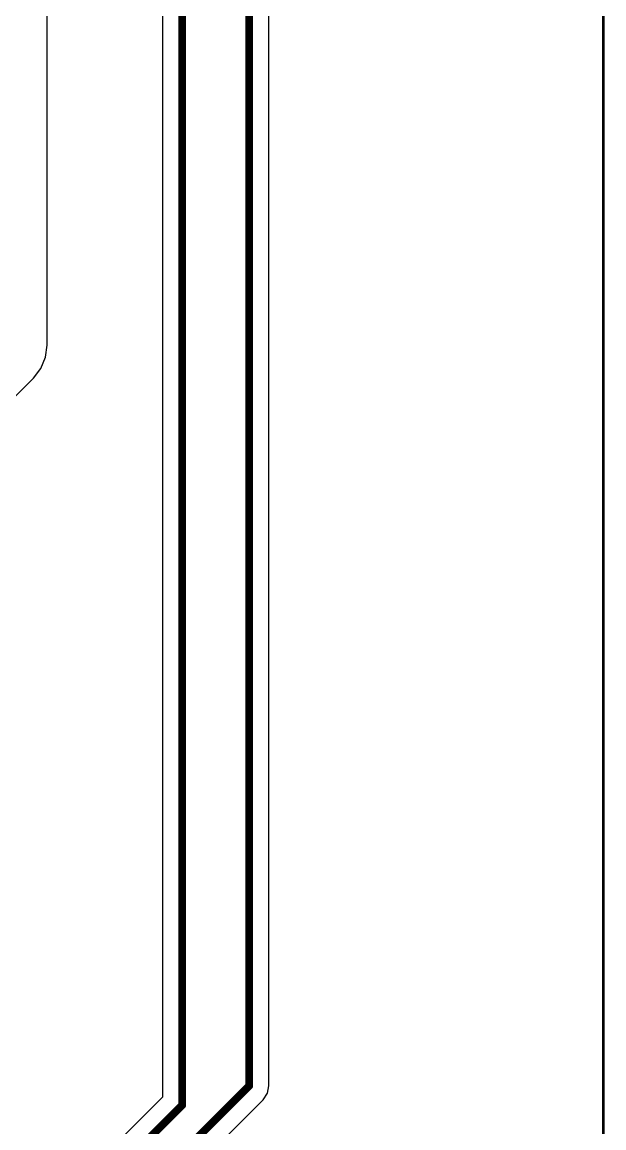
# Model space of a CAD drawing. Header units: millimetres. Extents: x 1 to 134, y -1 to 87.
# Drawn here: x 124.41 to 134.01, y 12.07 to 30.32 of the extents above; entities that cross this region are included whole.
import ezdxf

# ---------------------------------------------------------------- set-up
doc = ezdxf.new("R2010")
doc.units = ezdxf.units.MM
doc.layers.add('BottomLayer', color=5, linetype='Continuous')
doc.layers.add('TopLayer', color=1, linetype='Continuous')

msp = doc.modelspace()

# ---------------------------------------------------------------- linework, layer by layer
at = {"layer": 'BottomLayer'}
msp.add_line((133.985, 86.335), (133.985, -0.508), dxfattribs=at)
at = {"layer": 'TopLayer'}
for p, q in [((134.01, 86.335), (134.01, -0.508)), ((126.727, 74.623), (126.727, 12.58)), ((128.481, 12.765), (128.481, 74.626)), ((124.822, 24.991), (124.822, 34.167)), ((124.796, 24.792), (124.822, 24.991)), ((124.822, 24.991), (124.822, 24.991)), ((124.719, 24.607), (124.796, 24.792)), ((124.597, 24.447), (124.719, 24.607)), ((121.138, 20.989), (124.597, 24.447)), ((128.386, 12.536), (128.456, 12.641)), ((128.456, 12.641), (128.481, 12.765)), ((126.727, 12.58), (119.732, 5.585)), ((120.121, 4.271), (128.386, 12.536))]:
    msp.add_line(p, q, dxfattribs=at)
at = {"layer": 'TopLayer', "const_width": 0.127}
for points in [[(127.051, 12.446), (127.051, 75.094)], [(128.157, 12.765), (128.157, 75.086)], [(119.892, 4.5), (128.157, 12.765)], [(119.866, 5.262), (127.051, 12.446)]]:
    msp.add_lwpolyline(points, dxfattribs=at)
at = {"layer": 'TopLayer', "const_width": 0.0635}
for points in [[(128.126, 12.765, 1), (128.189, 12.765, 1)], [(128.126, 12.765, 1), (128.189, 12.765, 1)], [(127.019, 12.446, 1), (127.083, 12.446, 1)], [(127.019, 12.446, 1), (127.083, 12.446, 1)]]:
    msp.add_lwpolyline(points, format="xyb", close=True, dxfattribs=at)

doc.saveas('drawing.dxf')
